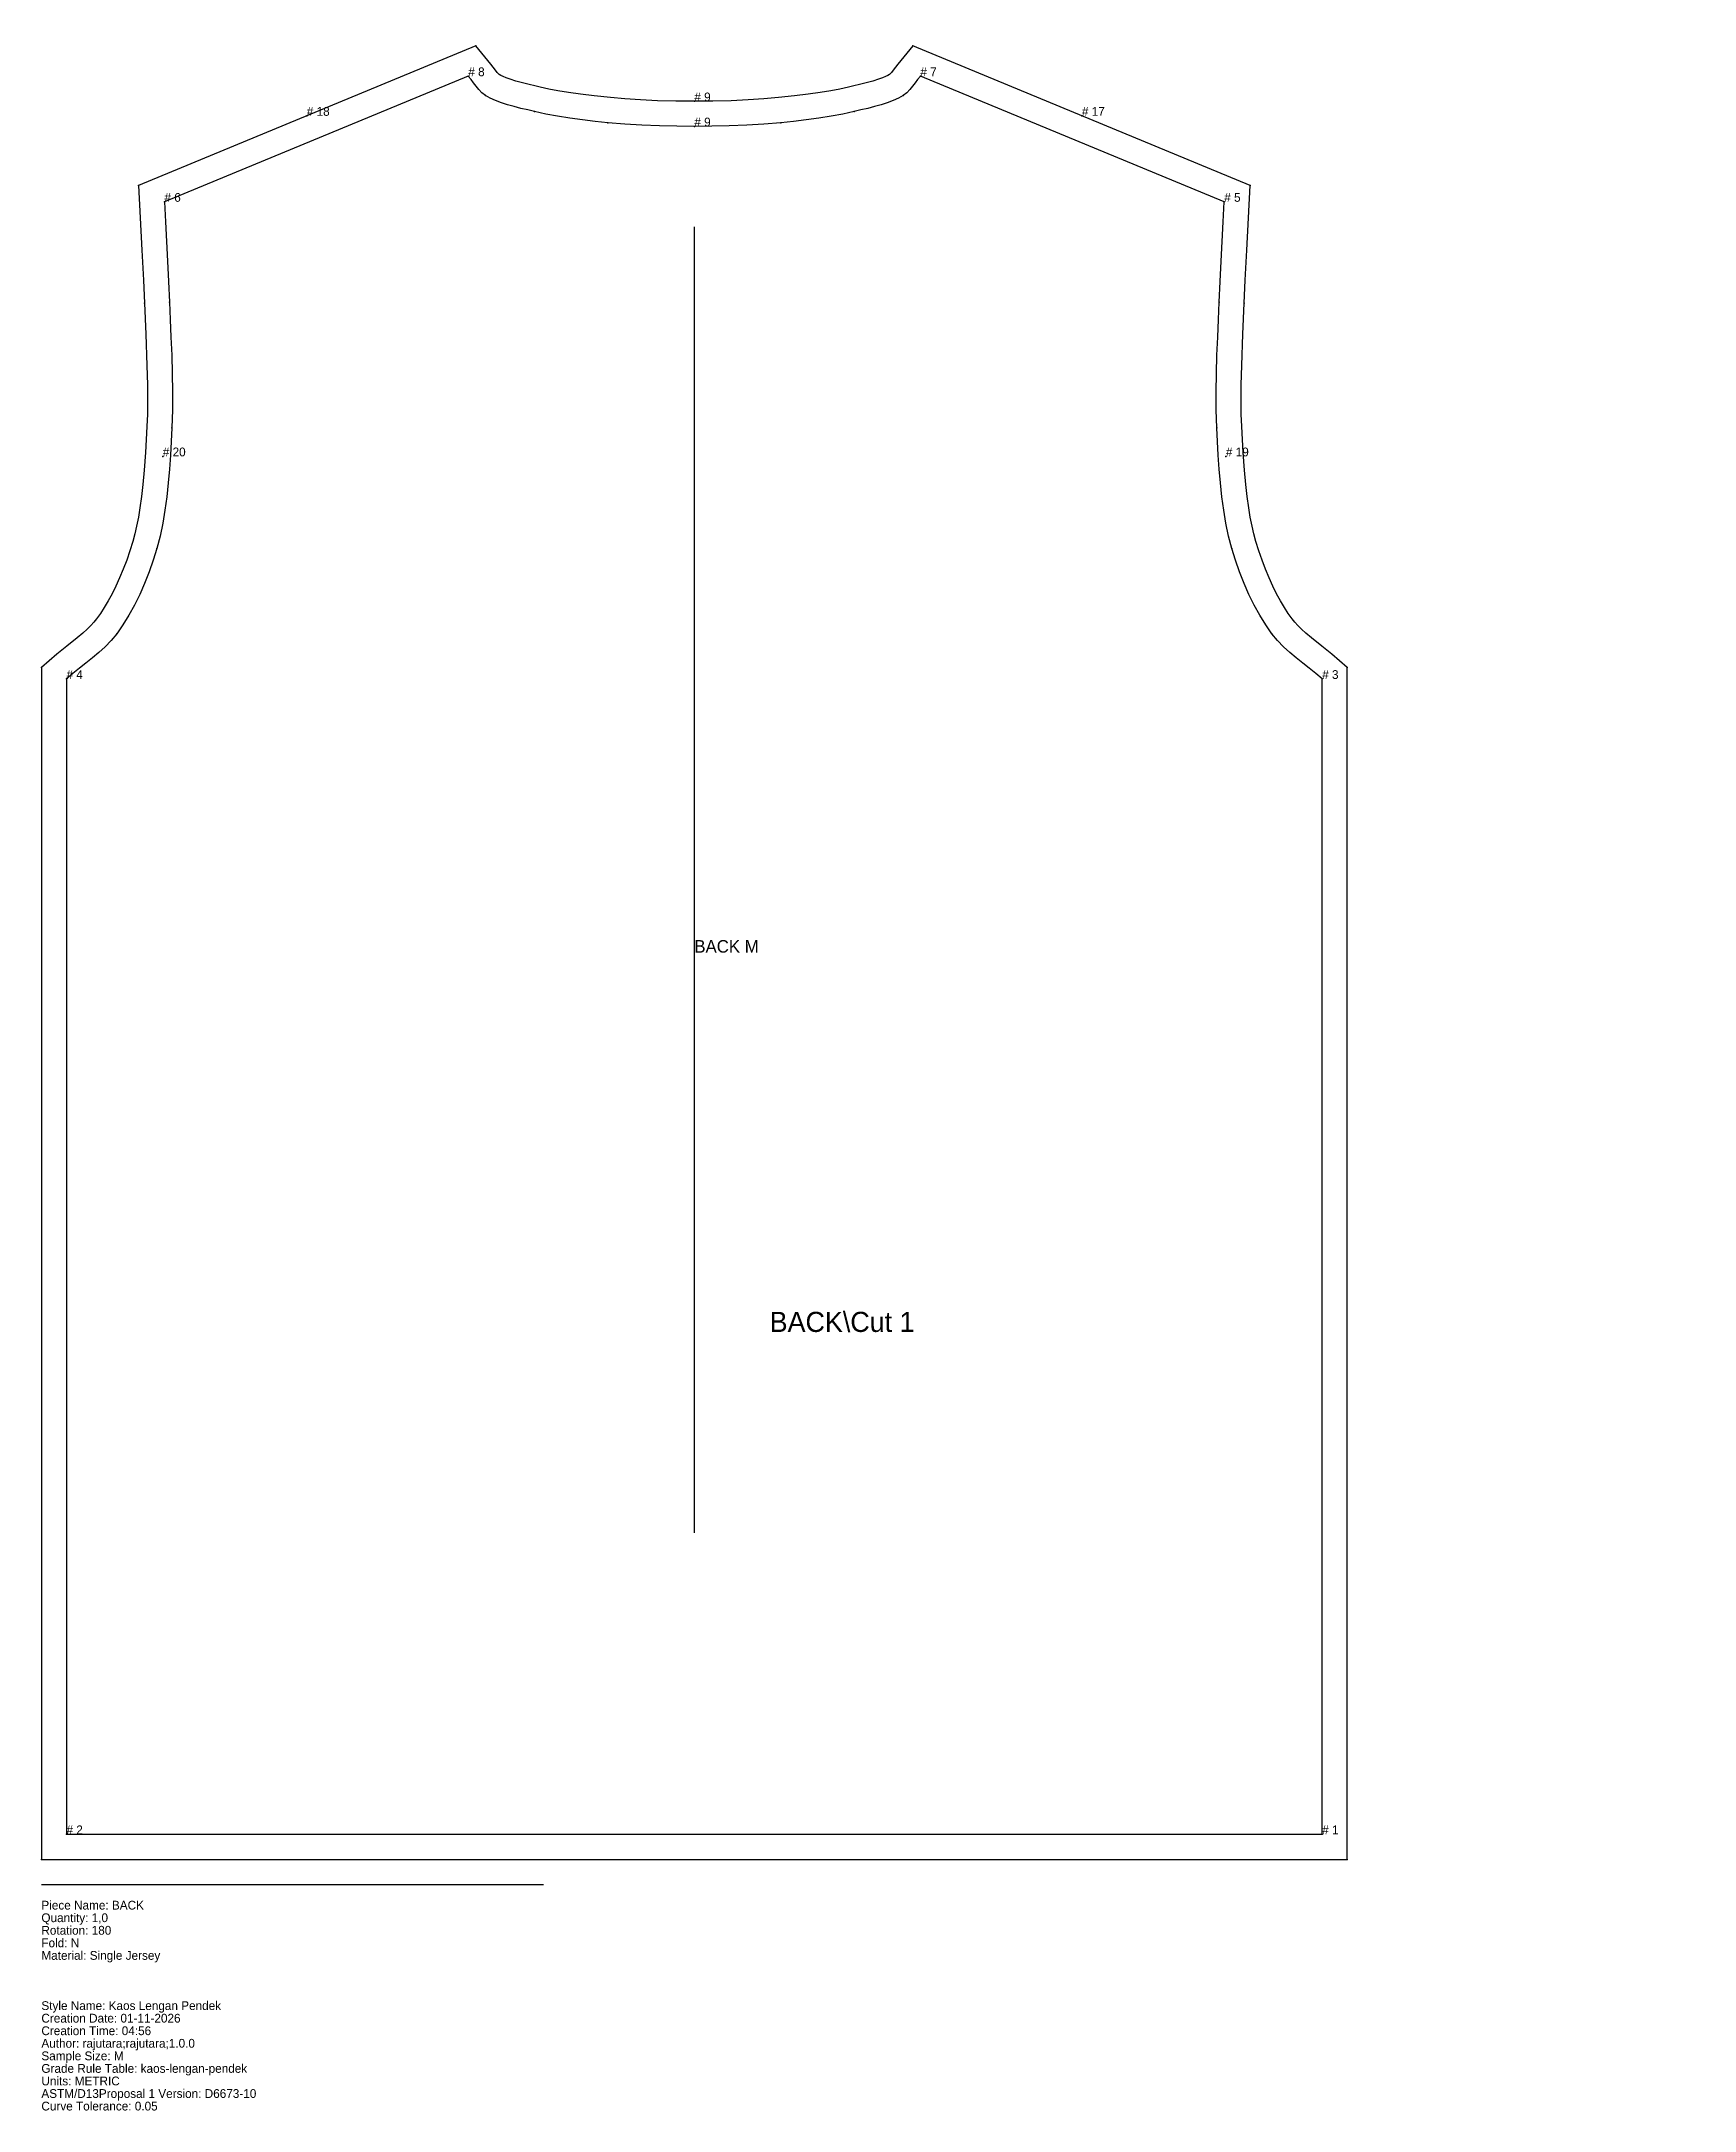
# Model space of a CAD drawing. Extents: x -260 to 398, y -110 to 714.
import ezdxf

# ---------------------------------------------------------------- set-up
doc = ezdxf.new("R2010")
doc.units = 0
for name, color, linetype in [('1', 7, 'CONTINUOUS'), ('14', 7, 'CONTINUOUS'), ('15', 7, 'CONTINUOUS'), ('2', 7, 'CONTINUOUS'), ('3', 7, 'CONTINUOUS'), ('4', 7, 'CONTINUOUS'), ('5', 7, 'CONTINUOUS'), ('7', 7, 'CONTINUOUS'), ('80', 7, 'CONTINUOUS'), ('84', 7, 'CONTINUOUS'), ('87', 7, 'CONTINUOUS')]:
    doc.layers.add(name, color=color, linetype=linetype)

# ---------------------------------------------------------------- blocks, each defined once
blk = doc.blocks.new('BACK')
at = {"layer": '1'}
blk.add_lwpolyline([(-260, 464.59), (-260, -10), (260, -10), (260, 464.59), (253.86, 469.87), (249.88, 473.04), (245.69, 476.34), (243.44, 478.23), (241.74, 479.8), (240.26, 481.3), (239.12, 482.59), (238.01, 483.99), (236.5, 486.12), (234.97, 488.47), (233.41, 491.1), (231.87, 493.92), (230.34, 497), (228.85, 500.25), (227.4, 503.72), (226.04, 507.31), (224.76, 511.02), (223.61, 514.77), (222.81, 517.73), (222.09, 520.83), (221.39, 524.39), (220.75, 528.18), (220.14, 532.6), (219.59, 537.43), (219.07, 543.13), (218.57, 550.22), (217.99, 560.48), (217.79, 565.5), (217.72, 570.72), (217.76, 577.11), (217.96, 584.76), (218.47, 597.24), (218.99, 609.58), (218.99, 609.59), (219.36, 618.75), (219.98, 630.8), (221.37, 656.54), (86.99, 712.06), (81.04, 704.85), (79.2, 702.37), (78.47, 701.44), (78.09, 701.04), (77.86, 700.84), (77.65, 700.69), (77.02, 700.31), (76.17, 699.89), (74.9, 699.35), (73.31, 698.78), (71.04, 698.07), (67.95, 697.24), (61.34, 695.64), (57.98, 694.9), (54.34, 694.2), (50.11, 693.49), (45.31, 692.8), (39.86, 692.13), (33.45, 691.46), (27.71, 690.96), (21.47, 690.56), (14.69, 690.25), (7.4, 690.06), (0, 690), (-7.4, 690.06), (-14.69, 690.25), (-21.47, 690.56), (-27.71, 690.96), (-33.45, 691.46), (-39.86, 692.13), (-45.31, 692.8), (-50.11, 693.49), (-54.34, 694.2), (-57.98, 694.9), (-61.34, 695.64), (-67.95, 697.24), (-71.04, 698.07), (-73.31, 698.78), (-74.9, 699.35), (-76.17, 699.89), (-77.02, 700.31), (-77.65, 700.69), (-77.86, 700.84), (-78.09, 701.04), (-78.47, 701.44), (-79.2, 702.37), (-81.04, 704.85), (-86.99, 712.06), (-221.37, 656.54), (-219.98, 630.8), (-219.36, 618.75), (-218.99, 609.59), (-218.99, 609.58), (-218.47, 597.24), (-217.96, 584.76), (-217.76, 577.11), (-217.72, 570.72), (-217.79, 565.5), (-217.99, 560.48), (-218.57, 550.22), (-219.07, 543.13), (-219.59, 537.43), (-220.14, 532.6), (-220.75, 528.18), (-221.39, 524.39), (-222.09, 520.83), (-222.81, 517.73), (-223.61, 514.77), (-224.76, 511.02), (-226.04, 507.31), (-227.4, 503.72), (-228.85, 500.25), (-230.34, 497), (-231.87, 493.92), (-233.41, 491.1), (-234.97, 488.47), (-236.5, 486.12), (-238.01, 483.99), (-239.12, 482.59), (-240.26, 481.3), (-241.74, 479.8), (-243.44, 478.23), (-245.69, 476.34), (-249.88, 473.04), (-253.86, 469.87)], close=True, dxfattribs=at)
at = {"layer": '14'}
blk.add_lwpolyline([(-250, 0), (250, 0), (250, 460), (247.46, 462.18), (244.86, 464.27), (242.24, 466.32), (239.63, 468.38), (237.07, 470.53), (234.58, 472.81), (232.22, 475.28), (230, 478), (227.54, 481.54), (225.18, 485.35), (222.95, 489.4), (220.86, 493.65), (218.9, 498.07), (217.1, 502.63), (215.46, 507.28), (214, 512), (212.73, 516.89), (211.67, 521.97), (210.79, 527.21), (210.07, 532.58), (209.48, 538.04), (209.01, 543.54), (208.62, 549.06), (208.29, 554.56), (208, 560), (207.76, 567.13), (207.73, 574.36), (207.86, 581.64), (208.1, 588.9), (208.41, 596.09), (208.73, 603.14), (209, 610), (209.33, 618.29), (209.72, 626.32), (210.15, 634.22), (210.58, 642.07), (211, 650), (90, 700), (88.92, 698.69), (87.91, 697.34), (86.91, 695.99), (85.83, 694.67), (84.58, 693.43), (83.1, 692.3), (81.24, 691.23), (79.13, 690.28), (76.82, 689.41), (74.34, 688.62), (71.74, 687.89), (69.05, 687.2), (66.33, 686.55), (63.6, 685.9), (59.13, 684.93), (54.43, 684.06), (49.56, 683.3), (44.56, 682.62), (39.49, 682.02), (34.4, 681.5), (27.71, 680.94), (20.85, 680.51), (13.9, 680.22), (6.93, 680.05), (0, 680), (-6.93, 680.05), (-13.9, 680.22), (-20.85, 680.51), (-27.71, 680.94), (-34.4, 681.5), (-39.49, 682.02), (-44.56, 682.62), (-49.56, 683.3), (-54.43, 684.06), (-59.13, 684.93), (-63.6, 685.9), (-66.33, 686.55), (-69.05, 687.2), (-71.74, 687.89), (-74.34, 688.62), (-76.82, 689.41), (-79.13, 690.28), (-81.24, 691.23), (-83.1, 692.3), (-84.58, 693.43), (-85.83, 694.67), (-86.91, 695.99), (-87.91, 697.34), (-88.92, 698.69), (-90, 700), (-211, 650), (-210.58, 642.07), (-210.15, 634.22), (-209.72, 626.32), (-209.33, 618.29), (-209, 610), (-208.73, 603.14), (-208.41, 596.09), (-208.1, 588.9), (-207.86, 581.64), (-207.73, 574.36), (-207.76, 567.13), (-208, 560), (-208.29, 554.56), (-208.62, 549.06), (-209.01, 543.54), (-209.48, 538.04), (-210.07, 532.58), (-210.79, 527.21), (-211.67, 521.97), (-212.73, 516.89), (-214, 512), (-215.46, 507.28), (-217.1, 502.63), (-218.9, 498.07), (-220.86, 493.65), (-222.95, 489.4), (-225.18, 485.35), (-227.54, 481.54), (-230, 478), (-232.22, 475.28), (-234.58, 472.81), (-237.07, 470.53), (-239.63, 468.38), (-242.24, 466.32), (-244.86, 464.27), (-247.46, 462.18), (-250, 460)], close=True, dxfattribs=at)
at = {"layer": '2'}
for p in [(-86.99, 712.06), (86.99, 712.06), (-90, 700), (90, 700), (-221.37, 656.54), (221.37, 656.54), (-211, 650), (211, 650), (-260, 464.59), (260, 464.59), (-250, 460), (250, 460), (-250, 0), (250, 0), (-260, -10), (260, -10)]:
    blk.add_point(p, dxfattribs=at)
at = {"layer": '3'}
for p in [(-83.1, 692.3), (83.1, 692.3), (-63.6, 685.9), (63.6, 685.9), (-34.4, 681.5), (0, 680), (34.4, 681.5), (-209, 610), (209, 610), (-218.99, 609.59), (218.99, 609.58), (-208, 560), (208, 560), (-214, 512), (214, 512), (-230, 478), (230, 478)]:
    blk.add_point(p, dxfattribs=at)
at = {"layer": '4'}
for p in [(-154.32, 684.24, 7), (0, 690, 7), (154.32, 684.24, 7)]:
    blk.add_point(p, dxfattribs=at)
at = {"layer": '5'}
blk.add_line((-260, -20), (-60, -20), dxfattribs=at)
at = {"layer": '7'}
blk.add_line((0, 120), (0, 640), dxfattribs=at)
at = {"layer": '80'}
for p in [(-211.66, 548.64, 7), (211.66, 548.64, 7)]:
    blk.add_point(p, dxfattribs=at)
at = {"layer": '84'}
blk.add_lwpolyline([(-260, 464.59), (-260, -10), (260, -10), (260, 464.59), (253.86, 469.87), (249.88, 473.04), (245.69, 476.34), (243.44, 478.23), (241.74, 479.8), (240.26, 481.3), (239.12, 482.59), (238.01, 483.99), (236.5, 486.12), (234.97, 488.47), (233.41, 491.1), (231.87, 493.92), (230.34, 497), (228.85, 500.25), (227.4, 503.72), (226.04, 507.31), (224.76, 511.02), (223.61, 514.77), (222.81, 517.73), (222.09, 520.83), (221.39, 524.39), (220.75, 528.18), (220.14, 532.6), (219.59, 537.43), (219.07, 543.13), (218.57, 550.22), (217.99, 560.48), (217.79, 565.5), (217.72, 570.72), (217.76, 577.11), (217.96, 584.76), (218.47, 597.24), (218.99, 609.58), (218.99, 609.59), (219.36, 618.75), (219.98, 630.8), (221.37, 656.54), (86.99, 712.06), (81.04, 704.85), (79.2, 702.37), (78.47, 701.44), (78.09, 701.04), (77.86, 700.84), (77.65, 700.69), (77.02, 700.31), (76.17, 699.89), (74.9, 699.35), (73.31, 698.78), (71.04, 698.07), (67.95, 697.24), (61.34, 695.64), (57.98, 694.9), (54.34, 694.2), (50.11, 693.49), (45.31, 692.8), (39.86, 692.13), (33.45, 691.46), (27.71, 690.96), (21.47, 690.56), (14.69, 690.25), (7.4, 690.06), (0, 690), (-7.4, 690.06), (-14.69, 690.25), (-21.47, 690.56), (-27.71, 690.96), (-33.45, 691.46), (-39.86, 692.13), (-45.31, 692.8), (-50.11, 693.49), (-54.34, 694.2), (-57.98, 694.9), (-61.34, 695.64), (-67.95, 697.24), (-71.04, 698.07), (-73.31, 698.78), (-74.9, 699.35), (-76.17, 699.89), (-77.02, 700.31), (-77.65, 700.69), (-77.86, 700.84), (-78.09, 701.04), (-78.47, 701.44), (-79.2, 702.37), (-81.04, 704.85), (-86.99, 712.06), (-221.37, 656.54), (-219.98, 630.8), (-219.36, 618.75), (-218.99, 609.59), (-218.99, 609.58), (-218.47, 597.24), (-217.96, 584.76), (-217.76, 577.11), (-217.72, 570.72), (-217.79, 565.5), (-217.99, 560.48), (-218.57, 550.22), (-219.07, 543.13), (-219.59, 537.43), (-220.14, 532.6), (-220.75, 528.18), (-221.39, 524.39), (-222.09, 520.83), (-222.81, 517.73), (-223.61, 514.77), (-224.76, 511.02), (-226.04, 507.31), (-227.4, 503.72), (-228.85, 500.25), (-230.34, 497), (-231.87, 493.92), (-233.41, 491.1), (-234.97, 488.47), (-236.5, 486.12), (-238.01, 483.99), (-239.12, 482.59), (-240.26, 481.3), (-241.74, 479.8), (-243.44, 478.23), (-245.69, 476.34), (-249.88, 473.04), (-253.86, 469.87)], close=True, dxfattribs=at)
at = {"layer": '87'}
blk.add_lwpolyline([(-250, 0), (250, 0), (250, 460), (247.46, 462.18), (244.86, 464.27), (242.24, 466.32), (239.63, 468.38), (237.07, 470.53), (234.58, 472.81), (232.22, 475.28), (230, 478), (227.54, 481.54), (225.18, 485.35), (222.95, 489.4), (220.86, 493.65), (218.9, 498.07), (217.1, 502.63), (215.46, 507.28), (214, 512), (212.73, 516.89), (211.67, 521.97), (210.79, 527.21), (210.07, 532.58), (209.48, 538.04), (209.01, 543.54), (208.62, 549.06), (208.29, 554.56), (208, 560), (207.76, 567.13), (207.73, 574.36), (207.86, 581.64), (208.1, 588.9), (208.41, 596.09), (208.73, 603.14), (209, 610), (209.33, 618.29), (209.72, 626.32), (210.15, 634.22), (210.58, 642.07), (211, 650), (90, 700), (88.92, 698.69), (87.91, 697.34), (86.91, 695.99), (85.83, 694.67), (84.58, 693.43), (83.1, 692.3), (81.24, 691.23), (79.13, 690.28), (76.82, 689.41), (74.34, 688.62), (71.74, 687.89), (69.05, 687.2), (66.33, 686.55), (63.6, 685.9), (59.13, 684.93), (54.43, 684.06), (49.56, 683.3), (44.56, 682.62), (39.49, 682.02), (34.4, 681.5), (27.71, 680.94), (20.85, 680.51), (13.9, 680.22), (6.93, 680.05), (0, 680), (-6.93, 680.05), (-13.9, 680.22), (-20.85, 680.51), (-27.71, 680.94), (-34.4, 681.5), (-39.49, 682.02), (-44.56, 682.62), (-49.56, 683.3), (-54.43, 684.06), (-59.13, 684.93), (-63.6, 685.9), (-66.33, 686.55), (-69.05, 687.2), (-71.74, 687.89), (-74.34, 688.62), (-76.82, 689.41), (-79.13, 690.28), (-81.24, 691.23), (-83.1, 692.3), (-84.58, 693.43), (-85.83, 694.67), (-86.91, 695.99), (-87.91, 697.34), (-88.92, 698.69), (-90, 700), (-211, 650), (-210.58, 642.07), (-210.15, 634.22), (-209.72, 626.32), (-209.33, 618.29), (-209, 610), (-208.73, 603.14), (-208.41, 596.09), (-208.1, 588.9), (-207.86, 581.64), (-207.73, 574.36), (-207.76, 567.13), (-208, 560), (-208.29, 554.56), (-208.62, 549.06), (-209.01, 543.54), (-209.48, 538.04), (-210.07, 532.58), (-210.79, 527.21), (-211.67, 521.97), (-212.73, 516.89), (-214, 512), (-215.46, 507.28), (-217.1, 502.63), (-218.9, 498.07), (-220.86, 493.65), (-222.95, 489.4), (-225.18, 485.35), (-227.54, 481.54), (-230, 478), (-232.22, 475.28), (-234.58, 472.81), (-237.07, 470.53), (-239.63, 468.38), (-242.24, 466.32), (-244.86, 464.27), (-247.46, 462.18), (-250, 460)], close=True, dxfattribs=at)
at = {"layer": '1'}
for s, p in [('Quantity: 1,0', (-260, -35)), ('Piece Name: BACK', (-260, -30)), ('Rotation: 180', (-260, -40)), ('Fold: N', (-260, -45)), ('Material: Single Jersey', (-260, -50))]:
    blk.add_text(s, height=3.5, dxfattribs=at).set_placement(p)
at = {"layer": '14'}
for s, p in [('# 8', (-90, 700)), ('# 7', (90, 700)), ('# 9', (0, 680)), ('# 6', (-211, 650)), ('# 5', (211, 650)), ('# 4', (-250, 460)), ('# 3', (250, 460)), ('# 2', (-250, 0)), ('# 1', (250, 0))]:
    blk.add_text(s, height=3.5, dxfattribs=at).set_placement(p)
at = {"layer": '15'}
for s, height, p in [('BACK M', 5, (0, 351.03)), ('BACK\\Cut 1', 8, (30, 200))]:
    blk.add_text(s, height=height, dxfattribs=at).set_placement(p)
at = {"layer": '4'}
for s, p in [('# 9', (0, 690)), ('# 18', (-154.32, 684.24)), ('# 17', (154.32, 684.24))]:
    blk.add_text(s, height=3.5, dxfattribs=at).set_placement(p)
at = {"layer": '80'}
for s, p in [('# 20', (-211.66, 548.64)), ('# 19', (211.66, 548.64))]:
    blk.add_text(s, height=3.5, dxfattribs=at).set_placement(p)

msp = doc.modelspace()

# ---------------------------------------------------------------- block references
at = {"layer": '1'}
msp.add_blockref('BACK', (0, 0), dxfattribs=at)

# ---------------------------------------------------------------- texts
for s, p in [('Style Name: Kaos Lengan Pendek', (-260, -70)), ('Creation Date: 01-11-2026', (-260, -75)), ('Author: rajutara;rajutara;1.0.0', (-260, -85)), ('Creation Time: 04:56', (-260, -80)), ('Sample Size: M', (-260, -90)), ('Grade Rule Table: kaos-lengan-pendek', (-260, -95)), ('Units: METRIC', (-260, -100)), ('ASTM/D13Proposal 1 Version: D6673-10', (-260, -105)), ('Curve Tolerance: 0.05', (-260, -110))]:
    msp.add_text(s, height=3.5, dxfattribs=at).set_placement(p)

doc.saveas('drawing.dxf')
